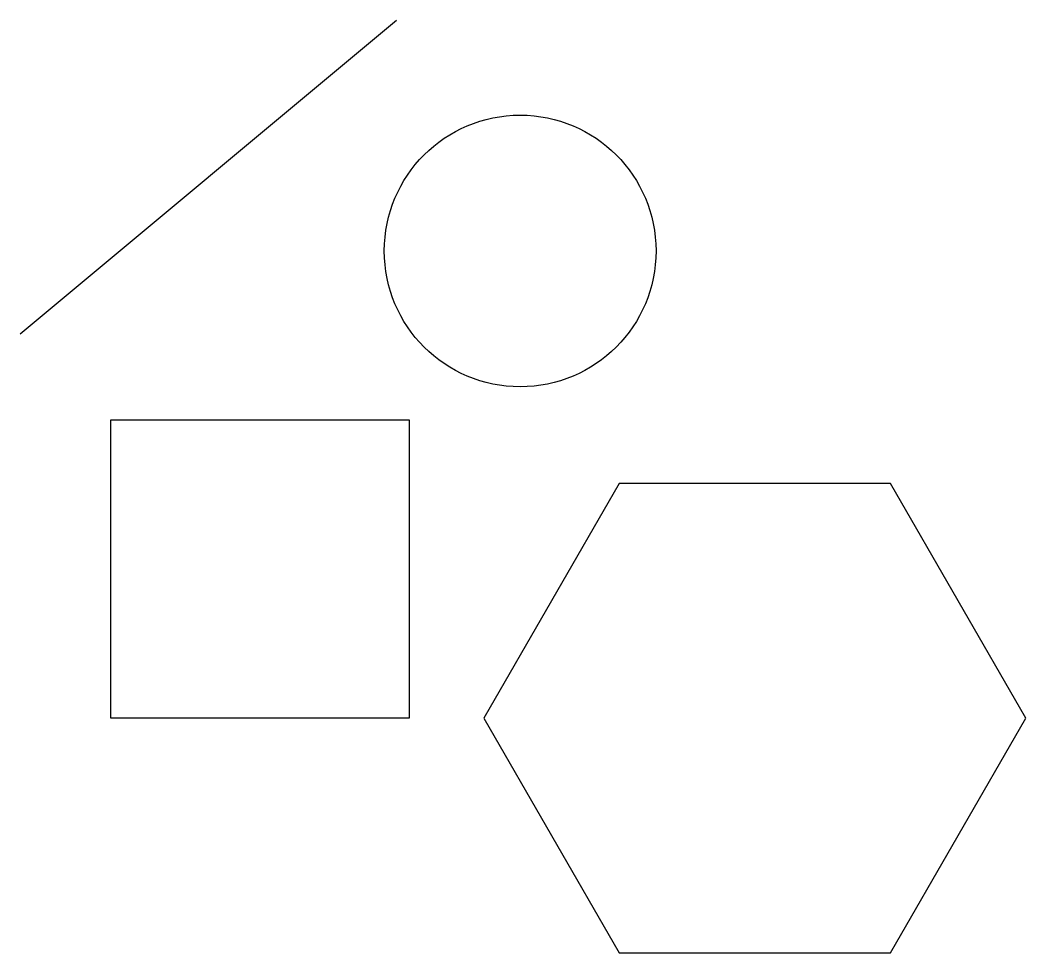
# Model space of a CAD drawing. Header units: millimetres. Extents: x 2994 to 3130, y 1552 to 1678.
import ezdxf

# ---------------------------------------------------------------- set-up
doc = ezdxf.new("R2010")
doc.units = ezdxf.units.MM

msp = doc.modelspace()

# ---------------------------------------------------------------- linework, layer by layer
msp.add_line((2994.13, 1635.48), (3045.02, 1677.9))
for points in [[(3006.39, 1623.88), (3046.73, 1623.88), (3046.73, 1583.55), (3006.39, 1583.55)], [(3056.79, 1583.57), (3075.11, 1551.84), (3111.74, 1551.84), (3130.06, 1583.57), (3111.74, 1615.29), (3075.11, 1615.29)]]:
    msp.add_lwpolyline(points, close=True)
msp.add_circle((3061.71, 1646.7), 18.36)

doc.saveas('drawing.dxf')
